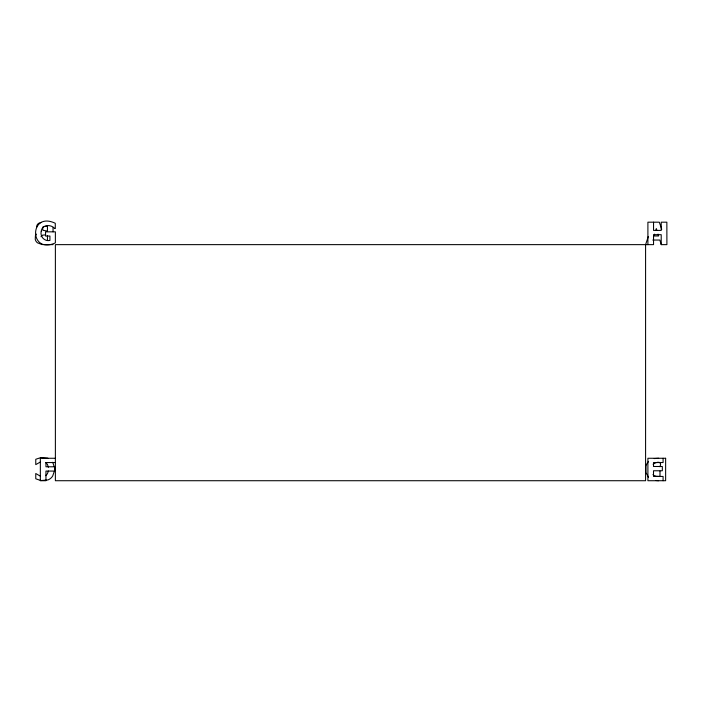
<?xml version="1.0" encoding="UTF-8"?>
<svg xmlns="http://www.w3.org/2000/svg" width="702" height="702" viewBox="0 0 702 702"><rect width="100%" height="100%" fill="white"/><g stroke="black" fill="none" stroke-linecap="round" stroke-linejoin="round"><path stroke-width="1.05" d="M36.592 227.404L36.741 226.07A4.317 4.317 0 0 1 38.987 223.166L41.383 222.376M54.177 471.691L52.694 475.982A9.538 9.538 0 0 1 47.903 479.957L40.848 480.554L35.767 478.79L35.767 473.508L40.304 476.14M48.412 471.024L47.341 473.903L45.604 475.64M654.597 234.135L654.027 235.977L658.608 235.977L658.037 234.135M655.747 230.431L656.317 228.58L656.888 230.431M648.341 236.469L645.586 244.638L645.586 480.721L55.379 480.721L55.379 244.638L653.544 244.638L653.544 234.687L661.214 234.687L661.214 244.638L666.9 244.638L666.856 222.183L661.214 222.183L661.214 230.405L653.544 230.405L653.544 222.183M41.006 236.723L42.594 235.135L45.604 234.907M36.355 234.117L35.416 235.705L35.258 239.329A5.993 5.993 0 0 0 37.434 242.795L41.936 244.533L53.054 244.638M653.097 464.276C655.747 462.004 662.67 460.293 659.994 466.786M40.488 461.942L35.767 464.619L35.767 459.266L40.953 457.546L47.894 458.187M654.238 458.573L658.669 458.266M652.79 240.049L659.845 240.049L661.249 244.638M55.379 458.266L40.347 458.266L40.347 480.721L45.955 480.721L45.955 471.068L54.624 471.068L54.624 466.786L45.955 466.786L45.955 462.548L55.379 462.548M659.889 476.509L655.414 476.21M655.984 480.519L658.608 480.721M45.691 462.513L47.403 464.329L48.412 467.234M648.508 477.325L645.928 472.49L645.901 466.47A10.442 10.442 0 0 1 648.376 461.697M52.694 462.293L54.177 466.549M661.732 229.326L659.318 222.183L647.902 222.183L647.902 244.638M663.083 458.266L663.083 462.548L653.509 462.548L653.509 466.488L662.328 466.488L662.328 470.77L653.509 470.77L653.509 476.439L663.083 476.439L663.083 480.721M659.994 471.103L659.994 476.509M53.054 227.536L53.054 231.809M47.446 235.837L47.446 240.523M655.414 476.21A5.598 5.598 0 0 1 652.983 474.596M41.26 231.107C39.786 236.469 44.428 241.681 49.921 240.444L49.921 236.039L45.56 236.039L45.56 231.835L55.379 231.835L55.379 242.883C28.887 254.931 29.142 210.837 55.282 223.271L55.282 228.536L54.774 228.536C51.035 224.096 42.023 224.359 41.26 231.107M42.603 227.422L42.936 230.326L47.446 231.055L47.446 226.298L43.463 226.588L42.603 227.422M665.636 458.266L647.902 458.266L647.902 480.721L665.636 480.721L665.636 458.266"/></g></svg>
